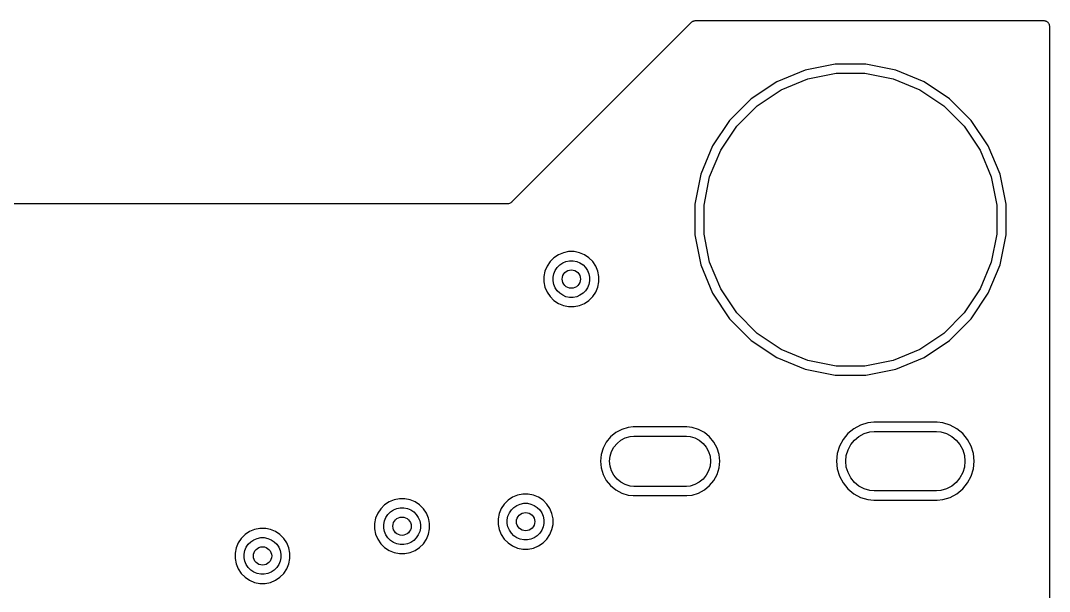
# Model space of a CAD drawing. Extents: x 113.2 to 188.8, y -123.8 to -78.2.
# Drawn here: x 166.36 to 188.85, y -90.62 to -78.15 of the extents above; entities that cross this region are included whole.
import ezdxf

# ---------------------------------------------------------------- set-up
doc = ezdxf.new("R2010")
doc.units = 0
doc.layers.add('BLACK', color=7, linetype='CONTINUOUS')

msp = doc.modelspace()

# ---------------------------------------------------------------- linework, layer by layer
at = {"layer": 'BLACK', "linetype": 'CONTINUOUS'}
for p, q in [((177.15, -82.0628), (181.025, -78.1879)), ((181.025, -78.1879), (181.026, -78.1876)), ((181.026, -78.1867), (181.036, -78.1793)), ((181.026, -78.1876), (181.026, -78.1867)), ((181.026, -78.1876), (181.026, -78.1876)), ((181.026, -78.1876), (181.026, -78.1876)), ((181.036, -78.1793), (181.045, -78.1719)), ((181.045, -78.1716), (181.046, -78.1712)), ((181.045, -78.1719), (181.045, -78.1716)), ((181.046, -78.1712), (181.056, -78.1658)), ((181.056, -78.1658), (181.067, -78.1603)), ((181.067, -78.1601), (181.068, -78.1598)), ((181.067, -78.1603), (181.067, -78.1601)), ((181.068, -78.1598), (181.079, -78.1565)), ((181.079, -78.1565), (181.09, -78.1531)), ((181.09, -78.1531), (181.091, -78.1531)), ((181.091, -78.1531), (181.092, -78.1529)), ((181.092, -78.1529), (181.103, -78.1518)), ((181.103, -78.1518), (181.115, -78.1507)), ((181.115, -78.1507), (188.722, -78.1507)), ((188.722, -78.1507), (188.723, -78.1507)), ((188.723, -78.1507), (188.723, -78.1507)), ((188.723, -78.1507), (188.723, -78.1507)), ((188.723, -78.1507), (188.724, -78.1507)), ((188.724, -78.1507), (188.736, -78.152)), ((188.736, -78.152), (188.748, -78.1533)), ((188.748, -78.1533), (188.748, -78.1534)), ((188.748, -78.1534), (188.749, -78.1535)), ((188.749, -78.1535), (188.76, -78.1571)), ((188.76, -78.1571), (188.772, -78.1606)), ((188.772, -78.1606), (188.772, -78.1608)), ((188.772, -78.1608), (188.772, -78.161)), ((188.772, -78.161), (188.783, -78.1667)), ((188.783, -78.1667), (188.793, -78.1724)), ((188.793, -78.1724), (188.794, -78.1727)), ((188.794, -78.1727), (188.794, -78.1729)), ((188.794, -78.1729), (188.803, -78.1806)), ((188.803, -78.1806), (188.812, -78.1882)), ((188.812, -78.1882), (188.813, -78.1886)), ((188.813, -78.1886), (188.813, -78.1888)), ((188.813, -78.1888), (188.821, -78.1982)), ((188.821, -78.1982), (188.828, -78.2074)), ((188.828, -78.2074), (188.828, -78.2078)), ((188.828, -78.2078), (188.829, -78.2082)), ((188.829, -78.2082), (188.834, -78.2188)), ((188.834, -78.2188), (188.84, -78.2293)), ((188.84, -78.2293), (188.84, -78.2297)), ((188.84, -78.2297), (188.84, -78.2301)), ((188.84, -78.2301), (188.843, -78.2416)), ((188.843, -78.2416), (188.847, -78.253)), ((188.847, -78.253), (188.847, -78.2535)), ((188.847, -78.2535), (188.847, -78.2539)), ((188.847, -78.2539), (188.848, -78.2658)), ((188.848, -78.2658), (188.849, -78.2777)), ((188.849, -78.2777), (188.849, -123.722)), ((184.165, -79.1), (183.508, -79.2307)), ((184.835, -79.1), (184.165, -79.1)), ((185.492, -79.2307), (184.835, -79.1)), ((183.508, -79.2307), (182.889, -79.487)), ((183.567, -79.423), (184.185, -79.3)), ((184.185, -79.3), (184.815, -79.3)), ((184.815, -79.3), (185.433, -79.423)), ((186.111, -79.487), (185.492, -79.2307)), ((182.889, -79.487), (182.333, -79.859)), ((182.984, -79.6642), (183.567, -79.423)), ((185.433, -79.423), (186.016, -79.6642)), ((186.667, -79.859), (186.111, -79.487)), ((182.46, -80.0144), (182.984, -79.6642)), ((186.016, -79.6642), (186.54, -80.0144)), ((182.333, -79.859), (181.859, -80.3326)), ((182.014, -80.4601), (182.46, -80.0144)), ((186.54, -80.0144), (186.986, -80.4601)), ((187.141, -80.3326), (186.667, -79.859)), ((181.859, -80.3326), (181.487, -80.8895)), ((181.664, -80.9842), (182.014, -80.4601)), ((186.986, -80.4601), (187.336, -80.9842)), ((187.513, -80.8895), (187.141, -80.3326)), ((181.487, -80.8895), (181.231, -81.5083)), ((187.769, -81.5083), (187.513, -80.8895)), ((181.423, -81.5666), (181.664, -80.9842)), ((187.336, -80.9842), (187.577, -81.5666)), ((181.231, -81.5083), (181.1, -82.1651)), ((181.3, -82.1848), (181.423, -81.5666)), ((187.577, -81.5666), (187.7, -82.1848)), ((187.9, -82.1651), (187.769, -81.5083)), ((177.116, -82.0969), (177.15, -82.0628)), ((125.014, -82.1507), (176.986, -82.1507)), ((176.986, -82.1507), (176.988, -82.1507)), ((176.988, -82.1507), (176.993, -82.1513)), ((176.993, -82.1513), (176.999, -82.1513)), ((176.999, -82.1513), (177, -82.1514)), ((177, -82.1514), (177.001, -82.1513)), ((177.001, -82.1513), (177.03, -82.1485)), ((177.001, -82.1513), (177.001, -82.1513)), ((177.03, -82.1485), (177.058, -82.1399)), ((177.058, -82.1399), (177.084, -82.1259)), ((177.084, -82.1259), (177.107, -82.1071)), ((177.107, -82.1071), (177.108, -82.1061)), ((177.108, -82.1061), (177.109, -82.1048)), ((177.109, -82.1048), (177.113, -82.101)), ((177.113, -82.101), (177.116, -82.0969)), ((181.1, -82.1651), (181.1, -82.8349)), ((181.3, -82.8152), (181.3, -82.1848)), ((187.7, -82.1848), (187.7, -82.8152)), ((187.9, -82.8349), (187.9, -82.1651)), ((181.1, -82.8349), (181.231, -83.4917)), ((181.423, -83.4334), (181.3, -82.8152)), ((187.7, -82.8152), (187.577, -83.4334)), ((187.769, -83.4917), (187.9, -82.8349)), ((178.341, -83.2), (178.225, -83.2231)), ((178.459, -83.2), (178.341, -83.2)), ((178.575, -83.2231), (178.459, -83.2)), ((177.934, -83.4175), (177.868, -83.5158)), ((178.018, -83.334), (177.934, -83.4175)), ((178.116, -83.2683), (178.018, -83.334)), ((178.225, -83.2231), (178.116, -83.2683)), ((178.211, -83.4455), (178.283, -83.4154)), ((178.283, -83.4154), (178.361, -83.4)), ((178.361, -83.4), (178.439, -83.4)), ((178.439, -83.4), (178.517, -83.4154)), ((178.517, -83.4154), (178.589, -83.4455)), ((178.684, -83.2683), (178.575, -83.2231)), ((178.782, -83.334), (178.684, -83.2683)), ((178.866, -83.4175), (178.782, -83.334)), ((178.932, -83.5158), (178.866, -83.4175)), ((177.823, -83.625), (177.8, -83.7409)), ((177.868, -83.5158), (177.823, -83.625)), ((178.015, -83.6833), (178.046, -83.6105)), ((178.046, -83.6105), (178.089, -83.545)), ((178.089, -83.545), (178.145, -83.4893)), ((178.145, -83.4893), (178.211, -83.4455)), ((178.589, -83.4455), (178.655, -83.4893)), ((178.655, -83.4893), (178.711, -83.545)), ((178.711, -83.545), (178.754, -83.6105)), ((178.754, -83.6105), (178.785, -83.6833)), ((178.977, -83.625), (178.932, -83.5158)), ((179, -83.7409), (178.977, -83.625)), ((181.231, -83.4917), (181.487, -84.1105)), ((181.664, -84.0158), (181.423, -83.4334)), ((187.577, -83.4334), (187.336, -84.0158)), ((187.513, -84.1105), (187.769, -83.4917)), ((177.8, -83.7409), (177.8, -83.8591)), ((177.8, -83.8591), (177.823, -83.975)), ((178, -83.7606), (178.015, -83.6833)), ((178, -83.8394), (178, -83.7606)), ((178.015, -83.9167), (178, -83.8394)), ((178.785, -83.6833), (178.8, -83.7606)), ((178.8, -83.8394), (178.785, -83.9167)), ((178.8, -83.7606), (178.8, -83.8394)), ((178.977, -83.975), (179, -83.8591)), ((179, -83.8591), (179, -83.7409)), ((177.823, -83.975), (177.868, -84.0842)), ((177.868, -84.0842), (177.934, -84.1825)), ((178.046, -83.9895), (178.015, -83.9167)), ((178.089, -84.055), (178.046, -83.9895)), ((178.145, -84.1107), (178.089, -84.055)), ((178.711, -84.055), (178.655, -84.1107)), ((178.754, -83.9895), (178.711, -84.055)), ((178.785, -83.9167), (178.754, -83.9895)), ((178.866, -84.1825), (178.932, -84.0842)), ((178.932, -84.0842), (178.977, -83.975)), ((182.014, -84.5399), (181.664, -84.0158)), ((187.336, -84.0158), (186.986, -84.5399)), ((177.934, -84.1825), (178.018, -84.266)), ((178.018, -84.266), (178.116, -84.3317)), ((178.211, -84.1545), (178.145, -84.1107)), ((178.283, -84.1846), (178.211, -84.1545)), ((178.361, -84.2), (178.283, -84.1846)), ((178.439, -84.2), (178.361, -84.2)), ((178.517, -84.1846), (178.439, -84.2)), ((178.589, -84.1545), (178.517, -84.1846)), ((178.655, -84.1107), (178.589, -84.1545)), ((178.684, -84.3317), (178.782, -84.266)), ((178.782, -84.266), (178.866, -84.1825)), ((181.487, -84.1105), (181.859, -84.6674)), ((187.141, -84.6674), (187.513, -84.1105)), ((178.116, -84.3317), (178.225, -84.3769)), ((178.225, -84.3769), (178.341, -84.4)), ((178.341, -84.4), (178.459, -84.4)), ((178.459, -84.4), (178.575, -84.3769)), ((178.575, -84.3769), (178.684, -84.3317)), ((182.46, -84.9856), (182.014, -84.5399)), ((186.986, -84.5399), (186.54, -84.9856)), ((181.859, -84.6674), (182.333, -85.141)), ((186.667, -85.141), (187.141, -84.6674)), ((182.984, -85.3358), (182.46, -84.9856)), ((186.54, -84.9856), (186.016, -85.3358)), ((182.333, -85.141), (182.889, -85.513)), ((186.111, -85.513), (186.667, -85.141)), ((183.567, -85.577), (182.984, -85.3358)), ((186.016, -85.3358), (185.433, -85.577)), ((182.889, -85.513), (183.508, -85.7693)), ((184.185, -85.7), (183.567, -85.577)), ((185.433, -85.577), (184.815, -85.7)), ((185.492, -85.7693), (186.111, -85.513)), ((183.508, -85.7693), (184.165, -85.9)), ((184.165, -85.9), (184.835, -85.9)), ((184.815, -85.7), (184.185, -85.7)), ((184.835, -85.9), (185.492, -85.7693)), ((184.723, -86.9909), (184.575, -87.0698)), ((184.883, -86.9423), (184.723, -86.9909)), ((185.008, -86.93), (184.883, -86.9423)), ((186.392, -86.93), (185.008, -86.93)), ((186.517, -86.9423), (186.392, -86.93)), ((186.677, -86.9909), (186.517, -86.9423)), ((186.825, -87.0698), (186.677, -86.9909)), ((179.257, -87.2471), (179.163, -87.3613)), ((179.371, -87.1534), (179.257, -87.2471)), ((179.502, -87.0837), (179.371, -87.1534)), ((179.643, -87.0409), (179.502, -87.0837)), ((179.579, -87.2694), (179.682, -87.238)), ((179.753, -87.03), (179.643, -87.0409)), ((179.682, -87.238), (179.763, -87.23)), ((180.927, -87.03), (179.753, -87.03)), ((179.763, -87.23), (180.917, -87.23)), ((180.917, -87.23), (180.998, -87.238)), ((181.037, -87.0409), (180.927, -87.03)), ((180.998, -87.238), (181.101, -87.2694)), ((181.178, -87.0837), (181.037, -87.0409)), ((181.309, -87.1534), (181.178, -87.0837)), ((181.423, -87.2471), (181.309, -87.1534)), ((181.517, -87.3613), (181.423, -87.2471)), ((184.446, -87.1761), (184.34, -87.3055)), ((184.575, -87.0698), (184.446, -87.1761)), ((184.588, -87.3182), (184.687, -87.2369)), ((184.687, -87.2369), (184.8, -87.1766)), ((184.8, -87.1766), (184.923, -87.1394)), ((184.923, -87.1394), (185.018, -87.13)), ((185.018, -87.13), (186.382, -87.13)), ((186.382, -87.13), (186.477, -87.1394)), ((186.477, -87.1394), (186.6, -87.1766)), ((186.6, -87.1766), (186.713, -87.2369)), ((186.713, -87.2369), (186.812, -87.3182)), ((186.954, -87.176), (186.825, -87.0698)), ((187.06, -87.3055), (186.954, -87.176)), ((179.163, -87.3613), (179.094, -87.4916)), ((179.279, -87.5685), (179.33, -87.473)), ((179.33, -87.473), (179.399, -87.3892)), ((179.399, -87.3892), (179.483, -87.3205)), ((179.483, -87.3205), (179.579, -87.2694)), ((181.101, -87.2694), (181.197, -87.3205)), ((181.197, -87.3205), (181.281, -87.3892)), ((181.281, -87.3892), (181.35, -87.473)), ((181.35, -87.473), (181.401, -87.5685)), ((181.586, -87.4916), (181.517, -87.3613)), ((184.261, -87.4531), (184.212, -87.6134)), ((184.34, -87.3055), (184.261, -87.4531)), ((184.447, -87.5301), (184.507, -87.4171)), ((184.507, -87.4171), (184.588, -87.3182)), ((186.812, -87.3182), (186.893, -87.4171)), ((186.893, -87.4171), (186.953, -87.5301)), ((187.139, -87.4531), (187.06, -87.3055)), ((187.188, -87.6134), (187.139, -87.4531)), ((179.051, -87.633), (179.036, -87.78)), ((179.094, -87.4916), (179.051, -87.633)), ((179.237, -87.78), (179.248, -87.6722)), ((179.248, -87.6722), (179.279, -87.5685)), ((181.401, -87.5685), (181.432, -87.6722)), ((181.432, -87.6722), (181.443, -87.78)), ((181.629, -87.633), (181.586, -87.4916)), ((181.644, -87.78), (181.629, -87.633)), ((184.212, -87.6134), (184.196, -87.78)), ((184.397, -87.78), (184.409, -87.6526)), ((184.409, -87.6526), (184.447, -87.5301)), ((186.953, -87.5301), (186.991, -87.6526)), ((186.991, -87.6526), (187.003, -87.78)), ((187.204, -87.78), (187.188, -87.6134)), ((179.036, -87.78), (179.051, -87.927)), ((179.248, -87.8878), (179.237, -87.78)), ((179.279, -87.9915), (179.248, -87.8878)), ((181.432, -87.8878), (181.401, -87.9915)), ((181.443, -87.78), (181.432, -87.8878)), ((181.629, -87.927), (181.644, -87.78)), ((184.196, -87.78), (184.212, -87.9466)), ((184.409, -87.9074), (184.397, -87.78)), ((184.447, -88.0299), (184.409, -87.9074)), ((186.991, -87.9074), (186.953, -88.0299)), ((187.003, -87.78), (186.991, -87.9074)), ((187.188, -87.9466), (187.204, -87.78)), ((179.051, -87.927), (179.094, -88.0684)), ((179.094, -88.0684), (179.163, -88.1987)), ((179.33, -88.087), (179.279, -87.9915)), ((179.399, -88.1708), (179.33, -88.087)), ((181.35, -88.087), (181.281, -88.1708)), ((181.401, -87.9915), (181.35, -88.087)), ((181.517, -88.1987), (181.586, -88.0684)), ((181.586, -88.0684), (181.629, -87.927)), ((184.212, -87.9466), (184.261, -88.1069)), ((184.261, -88.1069), (184.34, -88.2545)), ((184.507, -88.1429), (184.447, -88.0299)), ((184.588, -88.2418), (184.507, -88.1429)), ((186.893, -88.1429), (186.812, -88.2418)), ((186.953, -88.0299), (186.893, -88.1429)), ((187.06, -88.2545), (187.139, -88.1069)), ((187.139, -88.1069), (187.188, -87.9466)), ((179.163, -88.1987), (179.257, -88.3129)), ((179.257, -88.3129), (179.371, -88.4066)), ((179.483, -88.2395), (179.399, -88.1708)), ((179.579, -88.2906), (179.483, -88.2395)), ((179.682, -88.322), (179.579, -88.2906)), ((179.763, -88.33), (179.682, -88.322)), ((180.917, -88.33), (179.763, -88.33)), ((180.998, -88.322), (180.917, -88.33)), ((181.101, -88.2906), (180.998, -88.322)), ((181.197, -88.2395), (181.101, -88.2906)), ((181.281, -88.1708), (181.197, -88.2395)), ((181.309, -88.4066), (181.423, -88.3129)), ((181.423, -88.3129), (181.517, -88.1987)), ((184.34, -88.2545), (184.446, -88.3839)), ((184.687, -88.3231), (184.588, -88.2418)), ((184.8, -88.3834), (184.687, -88.3231)), ((186.713, -88.3231), (186.6, -88.3834)), ((186.812, -88.2418), (186.713, -88.3231)), ((186.954, -88.384), (187.06, -88.2545)), ((177.116, -88.5683), (177.018, -88.6339)), ((177.225, -88.5231), (177.116, -88.5683)), ((177.341, -88.5), (177.225, -88.5231)), ((177.459, -88.5), (177.341, -88.5)), ((177.575, -88.5231), (177.459, -88.5)), ((177.684, -88.5683), (177.575, -88.5231)), ((177.782, -88.6339), (177.684, -88.5683)), ((179.371, -88.4066), (179.502, -88.4763)), ((179.502, -88.4763), (179.643, -88.5191)), ((179.643, -88.5191), (179.753, -88.53)), ((179.753, -88.53), (180.927, -88.53)), ((180.927, -88.53), (181.037, -88.5191)), ((181.037, -88.5191), (181.178, -88.4763)), ((181.178, -88.4763), (181.309, -88.4066)), ((184.446, -88.3839), (184.575, -88.4902)), ((184.575, -88.4902), (184.723, -88.5691)), ((184.723, -88.5691), (184.883, -88.6177)), ((184.923, -88.4206), (184.8, -88.3834)), ((185.018, -88.43), (184.923, -88.4206)), ((186.382, -88.43), (185.018, -88.43)), ((186.477, -88.4206), (186.382, -88.43)), ((186.6, -88.3834), (186.477, -88.4206)), ((186.517, -88.6177), (186.677, -88.5691)), ((186.677, -88.5691), (186.825, -88.4902)), ((186.825, -88.4902), (186.954, -88.384)), ((174.234, -88.8175), (174.168, -88.9158)), ((174.318, -88.7339), (174.234, -88.8175)), ((174.416, -88.6683), (174.318, -88.7339)), ((174.525, -88.6231), (174.416, -88.6683)), ((174.511, -88.8455), (174.583, -88.8154)), ((174.641, -88.6), (174.525, -88.6231)), ((174.583, -88.8154), (174.661, -88.8)), ((174.759, -88.6), (174.641, -88.6)), ((174.661, -88.8), (174.739, -88.8)), ((174.739, -88.8), (174.817, -88.8154)), ((174.875, -88.6231), (174.759, -88.6)), ((174.817, -88.8154), (174.889, -88.8455)), ((174.984, -88.6683), (174.875, -88.6231)), ((175.082, -88.7339), (174.984, -88.6683)), ((175.166, -88.8175), (175.082, -88.7339)), ((175.232, -88.9158), (175.166, -88.8175)), ((176.868, -88.8158), (176.823, -88.925)), ((176.934, -88.7175), (176.868, -88.8158)), ((177.018, -88.6339), (176.934, -88.7175)), ((177.089, -88.845), (177.145, -88.7893)), ((177.145, -88.7893), (177.211, -88.7455)), ((177.211, -88.7455), (177.283, -88.7154)), ((177.283, -88.7154), (177.361, -88.7)), ((177.361, -88.7), (177.439, -88.7)), ((177.439, -88.7), (177.517, -88.7154)), ((177.517, -88.7154), (177.589, -88.7455)), ((177.589, -88.7455), (177.655, -88.7893)), ((177.655, -88.7893), (177.711, -88.845)), ((177.866, -88.7175), (177.782, -88.6339)), ((177.932, -88.8158), (177.866, -88.7175)), ((177.977, -88.925), (177.932, -88.8158)), ((184.883, -88.6177), (185.008, -88.63)), ((185.008, -88.63), (186.392, -88.63)), ((186.392, -88.63), (186.517, -88.6177)), ((174.123, -89.025), (174.1, -89.1409)), ((174.168, -88.9158), (174.123, -89.025)), ((174.315, -89.0833), (174.346, -89.0105)), ((174.346, -89.0105), (174.389, -88.945)), ((174.389, -88.945), (174.445, -88.8893)), ((174.445, -88.8893), (174.511, -88.8455)), ((174.889, -88.8455), (174.955, -88.8893)), ((174.955, -88.8893), (175.011, -88.945)), ((175.011, -88.945), (175.054, -89.0105)), ((175.054, -89.0105), (175.085, -89.0833)), ((175.277, -89.025), (175.232, -88.9158)), ((175.283, -89.0532), (175.277, -89.025)), ((176.823, -88.925), (176.8, -89.0409)), ((176.8, -89.0409), (176.8, -89.1591)), ((177, -89.0606), (177.015, -88.9833)), ((177.015, -88.9833), (177.046, -88.9105)), ((177.046, -88.9105), (177.089, -88.845)), ((177.711, -88.845), (177.754, -88.9105)), ((177.754, -88.9105), (177.785, -88.9833)), ((177.785, -88.9833), (177.8, -89.0606)), ((178, -89.0409), (177.977, -88.925)), ((178, -89.1591), (178, -89.0409)), ((171.475, -89.2731), (171.366, -89.3183)), ((171.591, -89.25), (171.475, -89.2731)), ((171.709, -89.25), (171.591, -89.25)), ((171.724, -89.253), (171.709, -89.25)), ((171.825, -89.2731), (171.724, -89.253)), ((171.934, -89.3183), (171.825, -89.2731)), ((174.1, -89.1409), (174.1, -89.2591)), ((174.1, -89.2591), (174.123, -89.375)), ((174.3, -89.1606), (174.315, -89.0833)), ((174.3, -89.2394), (174.3, -89.1606)), ((174.315, -89.3167), (174.3, -89.2394)), ((175.085, -89.0833), (175.1, -89.1606)), ((175.1, -89.2394), (175.085, -89.3167)), ((175.1, -89.1606), (175.1, -89.2394)), ((175.277, -89.375), (175.3, -89.2591)), ((175.3, -89.1409), (175.283, -89.0532)), ((175.3, -89.2591), (175.3, -89.1409)), ((176.8, -89.1591), (176.823, -89.275)), ((177, -89.1394), (177, -89.0606)), ((177.015, -89.2167), (177, -89.1394)), ((177.046, -89.2895), (177.015, -89.2167)), ((177.785, -89.2167), (177.754, -89.2895)), ((177.8, -89.1394), (177.785, -89.2167)), ((177.8, -89.0606), (177.8, -89.1394)), ((177.977, -89.275), (178, -89.1591)), ((171.184, -89.4675), (171.118, -89.5658)), ((171.268, -89.3839), (171.184, -89.4675)), ((171.366, -89.3183), (171.268, -89.3839)), ((171.395, -89.5393), (171.461, -89.4955)), ((171.461, -89.4955), (171.533, -89.4654)), ((171.533, -89.4654), (171.611, -89.45)), ((171.611, -89.45), (171.689, -89.45)), ((171.689, -89.45), (171.767, -89.4654)), ((171.767, -89.4654), (171.839, -89.4955)), ((171.839, -89.4955), (171.905, -89.5393)), ((172.032, -89.3839), (171.934, -89.3183)), ((172.116, -89.4675), (172.032, -89.3839)), ((172.182, -89.5658), (172.116, -89.4675)), ((174.123, -89.375), (174.168, -89.4842)), ((174.168, -89.4842), (174.234, -89.5825)), ((174.346, -89.3895), (174.315, -89.3167)), ((174.389, -89.455), (174.346, -89.3895)), ((174.445, -89.5107), (174.389, -89.455)), ((175.011, -89.455), (174.955, -89.5107)), ((175.054, -89.3895), (175.011, -89.455)), ((175.085, -89.3167), (175.054, -89.3895)), ((175.166, -89.5825), (175.232, -89.4842)), ((175.232, -89.4842), (175.277, -89.375)), ((176.823, -89.275), (176.868, -89.3842)), ((176.868, -89.3842), (176.934, -89.4825)), ((176.934, -89.4825), (177.018, -89.566)), ((177.089, -89.355), (177.046, -89.2895)), ((177.145, -89.4107), (177.089, -89.355)), ((177.211, -89.4545), (177.145, -89.4107)), ((177.283, -89.4846), (177.211, -89.4545)), ((177.361, -89.5), (177.283, -89.4846)), ((177.517, -89.4846), (177.439, -89.5)), ((177.589, -89.4545), (177.517, -89.4846)), ((177.655, -89.4107), (177.589, -89.4545)), ((177.711, -89.355), (177.655, -89.4107)), ((177.754, -89.2895), (177.711, -89.355)), ((177.782, -89.566), (177.866, -89.4825)), ((177.866, -89.4825), (177.932, -89.3842)), ((177.932, -89.3842), (177.977, -89.275)), ((171.073, -89.675), (171.05, -89.7909)), ((171.118, -89.5658), (171.073, -89.675)), ((171.265, -89.7333), (171.296, -89.6605)), ((171.296, -89.6605), (171.339, -89.595)), ((171.339, -89.595), (171.395, -89.5393)), ((171.905, -89.5393), (171.961, -89.595)), ((171.961, -89.595), (172.004, -89.6605)), ((172.004, -89.6605), (172.035, -89.7333)), ((172.227, -89.675), (172.182, -89.5658)), ((172.25, -89.7909), (172.227, -89.675)), ((174.234, -89.5825), (174.318, -89.666)), ((174.318, -89.666), (174.416, -89.7317)), ((174.511, -89.5545), (174.445, -89.5107)), ((174.583, -89.5846), (174.511, -89.5545)), ((174.661, -89.6), (174.583, -89.5846)), ((174.739, -89.6), (174.661, -89.6)), ((174.817, -89.5846), (174.739, -89.6)), ((174.889, -89.5545), (174.817, -89.5846)), ((174.955, -89.5107), (174.889, -89.5545)), ((174.984, -89.7317), (175.082, -89.666)), ((175.082, -89.666), (175.166, -89.5825)), ((177.018, -89.566), (177.116, -89.6317)), ((177.116, -89.6317), (177.225, -89.6769)), ((177.225, -89.6769), (177.341, -89.7)), ((177.341, -89.7), (177.459, -89.7)), ((177.439, -89.5), (177.361, -89.5)), ((177.459, -89.7), (177.575, -89.6769)), ((177.575, -89.6769), (177.684, -89.6317)), ((177.684, -89.6317), (177.782, -89.566)), ((171.05, -89.7909), (171.05, -89.9091)), ((171.05, -89.9091), (171.073, -90.025)), ((171.25, -89.8106), (171.265, -89.7333)), ((171.25, -89.8894), (171.25, -89.8106)), ((171.265, -89.9667), (171.25, -89.8894)), ((172.035, -89.7333), (172.05, -89.8106)), ((172.05, -89.8894), (172.035, -89.9667)), ((172.05, -89.8106), (172.05, -89.8894)), ((172.227, -90.025), (172.25, -89.9091)), ((172.25, -89.9091), (172.25, -89.7909)), ((174.416, -89.7317), (174.525, -89.7769)), ((174.525, -89.7769), (174.641, -89.8)), ((174.641, -89.8), (174.759, -89.8)), ((174.759, -89.8), (174.875, -89.7769)), ((174.875, -89.7769), (174.984, -89.7317)), ((171.073, -90.025), (171.118, -90.1342)), ((171.118, -90.1342), (171.184, -90.2325)), ((171.296, -90.0395), (171.265, -89.9667)), ((171.339, -90.105), (171.296, -90.0395)), ((171.395, -90.1607), (171.339, -90.105)), ((171.461, -90.2045), (171.395, -90.1607)), ((171.905, -90.1607), (171.839, -90.2045)), ((171.961, -90.105), (171.905, -90.1607)), ((172.004, -90.0395), (171.961, -90.105)), ((172.035, -89.9667), (172.004, -90.0395)), ((172.116, -90.2325), (172.182, -90.1342)), ((172.182, -90.1342), (172.227, -90.025)), ((171.184, -90.2325), (171.268, -90.316)), ((171.268, -90.316), (171.366, -90.3817)), ((171.366, -90.3817), (171.475, -90.4269)), ((171.533, -90.2346), (171.461, -90.2045)), ((171.611, -90.25), (171.533, -90.2346)), ((171.689, -90.25), (171.611, -90.25)), ((171.767, -90.2346), (171.689, -90.25)), ((171.839, -90.2045), (171.767, -90.2346)), ((171.825, -90.4269), (171.934, -90.3817)), ((171.934, -90.3817), (172.032, -90.316)), ((172.032, -90.316), (172.116, -90.2325)), ((171.475, -90.4269), (171.591, -90.45)), ((171.591, -90.45), (171.709, -90.45)), ((171.709, -90.45), (171.825, -90.4269))]:
    msp.add_line(p, q, dxfattribs=at)
at = {"layer": 'BLACK'}
for centre in [(178.4, -83.8), (174.7, -89.2), (177.4, -89.1), (171.65, -89.85)]:
    msp.add_circle(centre, 0.2, dxfattribs=at)

doc.saveas('drawing.dxf')
